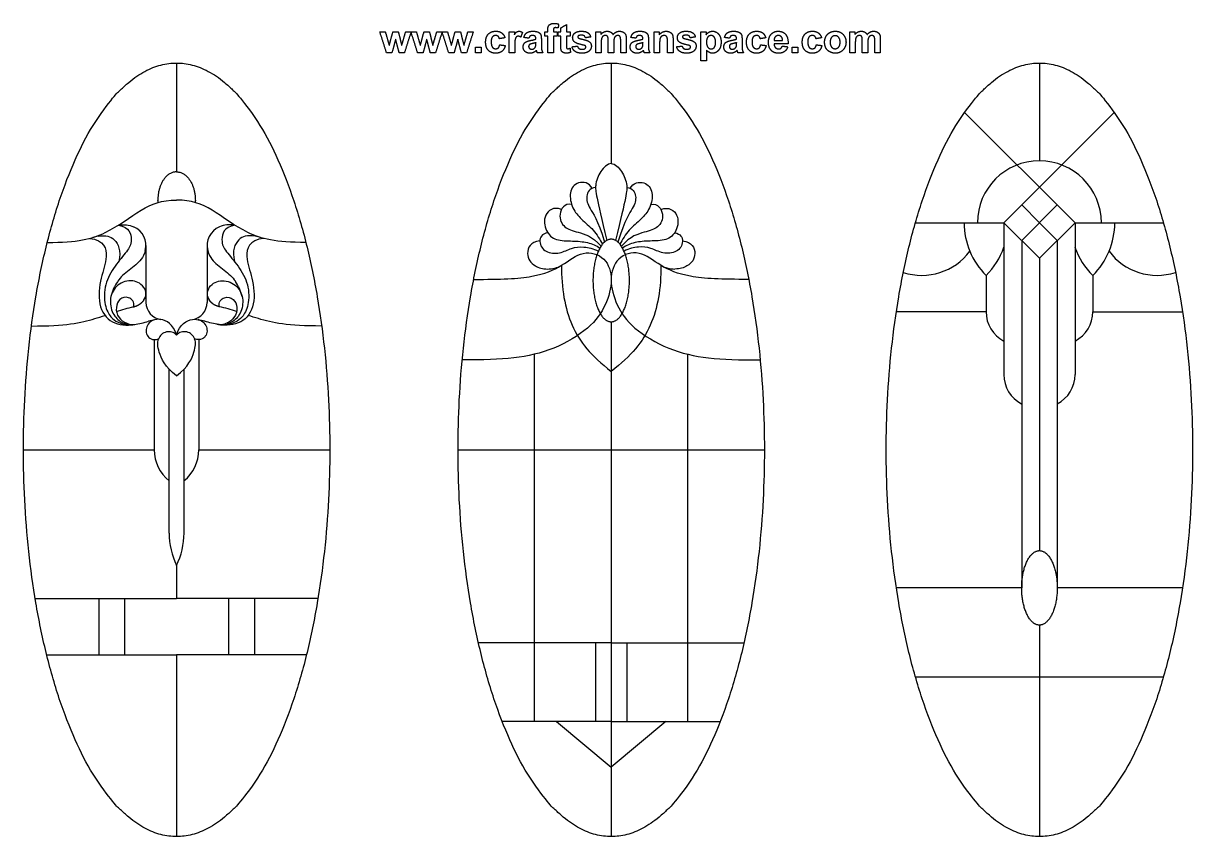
# Model space of a CAD drawing. Header units: millimetres. Extents: x -122 to 121, y -166 to 166.
# Drawn here: x -121.8 to 120.5, y -165.5 to 3.1 of the extents above; entities that cross this region are included whole.
import ezdxf

# ---------------------------------------------------------------- set-up
doc = ezdxf.new("R2010")
doc.units = ezdxf.units.MM
doc.header["$MEASUREMENT"] = 0
doc.layers.add('Layer 03', color=5, linetype='Continuous')

msp = doc.modelspace()

# ---------------------------------------------------------------- linework, layer by layer
at = {"layer": 'Layer 03'}
for p, q in [((-96.43, -42.94), (-96.43, -54.76)), ((-83.75, -42.94), (-83.75, -54.76)), ((-15.87, -141.64), (-15.87, -65.52)), ((15.87, -141.64), (15.87, -65.52)), ((-91.63, -102.6), (-91.63, -68.64)), ((-88.55, -102.6), (-88.55, -68.64)), ((85.08, -113.96), (59.1, -113.96)), ((118.42, -113.96), (92.45, -113.96)), ((0, -141.64), (-22.61, -141.64)), ((0, -141.64), (22.61, -141.64))]:
    msp.add_line(p, q, dxfattribs=at)
for points in [[(-90.09, -5.12), (-90.09, -27.69)], [(0, -5.12), (0, -25.99)], [(88.76, -5.12), (88.76, -25.39)], [(96.14, -38.25), (73.25, -15.35)], [(81.39, -38.25), (104.28, -15.35)], [(85.08, -41.93), (92.45, -34.56)], [(85.08, -34.56), (88.76, -38.25)], [(63.06, -38.25), (81.39, -38.25)], [(81.39, -38.25), (81.39, -69.73)], [(81.39, -38.25), (88.76, -45.62), (96.14, -38.25)], [(88.76, -38.25), (92.45, -41.93)], [(96.14, -38.25), (114.47, -38.25)], [(96.14, -38.25), (96.14, -69.73)], [(85.08, -41.93), (85.08, -113.96)], [(92.45, -41.93), (92.45, -113.96)], [(88.76, -45.62), (88.76, -106.24)], [(77.7, -49.16), (77.7, -56.7)], [(99.83, -49.16), (99.83, -56.7)], [(77.7, -56.7), (59.1, -56.7)], [(99.83, -56.7), (118.42, -56.7)], [(0, -58.78), (0, -165.54)], [(-94.71, -62.47), (-94.71, -85.33)], [(-85.47, -62.47), (-85.47, -85.33)], [(-121.84, -85.33), (-94.71, -85.33)], [(-85.47, -85.33), (-58.34, -85.33)], [(-31.75, -85.33), (31.75, -85.33)], [(-90.09, -109.32), (-90.09, -116.16)], [(-119.4, -116.16), (-90.09, -116.16)], [(-106.23, -116.16), (-106.23, -127.87)], [(-100.87, -116.16), (-100.87, -127.87)], [(-60.78, -116.16), (-90.09, -116.16)], [(-79.31, -116.16), (-79.31, -127.87)], [(-73.96, -116.16), (-73.96, -127.87)], [(88.76, -121.68), (88.76, -165.54)], [(0, -125.39), (-27.51, -125.39)], [(-3.25, -125.39), (-3.25, -141.64)], [(0, -125.39), (27.51, -125.39)], [(3.25, -125.39), (3.25, -141.64)], [(-117.01, -127.87), (-90.09, -127.87)], [(-90.09, -127.87), (-90.09, -165.54)], [(-63.18, -127.87), (-90.09, -127.87)], [(63.06, -132.42), (114.47, -132.42)], [(-11.31, -141.64), (0, -151.12)], [(11.31, -141.64), (0, -151.12)]]:
    msp.add_lwpolyline(points, dxfattribs=at)
for centre, radius, start, end in [((88.76, -38.25), 12.85, 0, 180), ((88.54, -38.25), 15.39, 180, 225.2129), ((88.99, -38.25), 15.39, 314.7871, 0), ((-105.03, -49.23), 8.3, 99.1915, 106.9692), ((-100.64, -42.94), 4.21, 344.9767, 67.137), ((-79.54, -42.94), 4.21, 112.863, 195.0233), ((-75.15, -49.23), 8.3, 73.0308, 80.8085), ((66.86, -38.25), 15.39, 314.7871, 340.761), ((110.66, -38.25), 15.39, 199.239, 225.2129), ((64.38, -36.73), 12.42, 252.0171, 323.269), ((113.14, -36.73), 12.42, 216.731, 287.9829), ((-13.06, -42.55), 5.29, 268.2857, 301.1773), ((13.06, -42.55), 5.29, 238.8227, 271.7143), ((-94.7, -55.66), 9.23, 145.2379, 166.6922), ((-85.48, -55.66), 9.23, 13.3078, 34.7621), ((-98.67, -52.98), 2.23, 321.875, 36.8618), ((-81.52, -52.98), 2.23, 143.1382, 218.125), ((-92.85, -54.76), 3.58, 179.9999, 261.664), ((-87.34, -54.76), 3.58, 278.336, 0.0001), ((84.54, -56.7), 6.84, 180, 242.5577), ((92.99, -56.7), 6.84, 297.4423, 360), ((-99.72, -54.5), 4.94, 260.8984, 276.295), ((-99.08, -55.79), 3.57, 248.0717, 280.1768), ((-99.3, -55.83), 3.56, 263.9743, 278.5691), ((-56.8, -214.46), 160.62, 103.5971, 104.0942), ((-123.38, -214.46), 160.62, 75.9058, 76.4029), ((-81.11, -55.79), 3.57, 259.8232, 291.9283), ((-80.89, -55.83), 3.56, 261.4309, 276.0257), ((-80.46, -54.5), 4.94, 263.705, 279.1016), ((-91.71, -63.09), 2.25, 43.8669, 161.3592), ((-88.47, -63.09), 2.25, 18.6407, 136.1331), ((88.23, -69.73), 6.84, 180, 242.5577), ((89.3, -69.73), 6.84, 297.4423, 360), ((-86.44, -85.33), 8.27, 180, 231.1343), ((-93.74, -85.33), 8.27, 308.8657, 360), ((-76.22, -102.6), 15.41, 180, 205.8332), ((-103.96, -102.6), 15.41, 334.1668, 360)]:
    msp.add_arc(centre, radius, start, end, dxfattribs=at)
for points, degree in [([(-13.14, 1.68), (-13.14, 2.23), (-13.03, 2.49)], 2), ([(-13.03, 2.49), (-12.91, 2.76), (-12.61, 2.93)], 2), ([(-12.61, 2.93), (-12.3, 3.1), (-11.83, 3.1)], 2), ([(-11.83, 3.1), (-11.35, 3.1), (-10.88, 2.95)], 2), ([(-10.88, 2.95), (-10.95, 2.55), (-11.01, 2.14)], 2), ([(-10.44, 2.17), (-9.86, 2.51), (-9.29, 2.84)], 2), ([(-9.29, 2.84), (-9.29, 2.1), (-9.29, 1.36)], 2), ([(-46.57, -2.98), (-47.27, -0.81), (-47.96, 1.36)], 2), ([(-47.96, 1.36), (-47.4, 1.36), (-46.83, 1.36)], 2), ([(-46.83, 1.36), (-46.42, -0.06), (-46.01, -1.48)], 2), ([(-46.01, -1.48), (-45.63, -0.06), (-45.24, 1.36)], 2), ([(-45.24, 1.36), (-44.69, 1.36), (-44.13, 1.36)], 2), ([(-44.13, 1.36), (-43.78, -0.06), (-43.42, -1.48)], 2), ([(-43.42, -1.48), (-43.01, -0.06), (-42.6, 1.36)], 2), ([(-41.48, 1.36), (-42.17, -0.81), (-42.86, -2.98)], 2), ([(-42.6, 1.36), (-42.04, 1.36), (-41.48, 1.36)], 2), ([(-40.13, -2.98), (-40.82, -0.81), (-41.51, 1.36)], 2), ([(-41.51, 1.36), (-40.95, 1.36), (-40.39, 1.36)], 2), ([(-40.39, 1.36), (-39.98, -0.06), (-39.57, -1.48)], 2), ([(-39.57, -1.48), (-39.18, -0.06), (-38.8, 1.36)], 2), ([(-38.8, 1.36), (-38.24, 1.36), (-37.69, 1.36)], 2), ([(-37.69, 1.36), (-37.33, -0.06), (-36.98, -1.48)], 2), ([(-36.98, -1.48), (-36.56, -0.06), (-36.15, 1.36)], 2), ([(-35.03, 1.36), (-35.72, -0.81), (-36.41, -2.98)], 2), ([(-36.15, 1.36), (-35.59, 1.36), (-35.03, 1.36)], 2), ([(-33.68, -2.98), (-34.38, -0.81), (-35.07, 1.36)], 2), ([(-35.07, 1.36), (-34.51, 1.36), (-33.94, 1.36)], 2), ([(-33.94, 1.36), (-33.53, -0.06), (-33.12, -1.48)], 2), ([(-33.12, -1.48), (-32.74, -0.06), (-32.35, 1.36)], 2), ([(-32.35, 1.36), (-31.8, 1.36), (-31.24, 1.36)], 2), ([(-31.24, 1.36), (-30.89, -0.06), (-30.53, -1.48)], 2), ([(-30.53, -1.48), (-30.12, -0.06), (-29.71, 1.36)], 2), ([(-28.59, 1.36), (-29.28, -0.81), (-29.97, -2.98)], 2), ([(-29.71, 1.36), (-29.15, 1.36), (-28.59, 1.36)], 2), ([(-26.03, -0.81), (-26.03, 0.27), (-25.47, 0.87)], 2), ([(-25.47, 0.87), (-24.91, 1.47), (-23.95, 1.47)], 2), ([(-24.63, 0.28), (-24.88, -0.02), (-24.88, -0.73)], 2), ([(-23.95, 0.58), (-24.38, 0.58), (-24.63, 0.28)], 2), ([(-23.95, 1.47), (-23.16, 1.47), (-22.7, 1.13)], 2), ([(-23.44, 0.41), (-23.64, 0.58), (-23.95, 0.58)], 2), ([(-23.18, -0.09), (-23.24, 0.24), (-23.44, 0.41)], 2), ([(-22.03, 0.1), (-22.61, 0.01), (-23.18, -0.09)], 2), ([(-22.7, 1.13), (-22.23, 0.79), (-22.03, 0.1)], 2), ([(-21.14, -2.98), (-21.14, -0.81), (-21.14, 1.36)], 2), ([(-21.14, 1.36), (-20.61, 1.36), (-20.07, 1.36)], 2), ([(-20.07, 1.36), (-20.07, 1.05), (-20.07, 0.75)], 2), ([(-20.07, 0.75), (-19.81, 1.18), (-19.6, 1.32)], 2), ([(-19.65, 0.3), (-19.81, 0.17), (-19.9, -0.18)], 2), ([(-19.27, 0.43), (-19.49, 0.43), (-19.65, 0.3)], 2), ([(-19.6, 1.32), (-19.39, 1.47), (-19.12, 1.47)], 2), ([(-18.75, 0.25), (-19.03, 0.43), (-19.27, 0.43)], 2), ([(-19.12, 1.47), (-18.75, 1.47), (-18.4, 1.25)], 2), ([(-18.4, 1.25), (-18.58, 0.75), (-18.75, 0.25)], 2), ([(-18.11, 0.17), (-17.93, 0.83), (-17.51, 1.15)], 2), ([(-17.07, 0.02), (-17.59, 0.1), (-18.11, 0.17)], 2), ([(-17.51, 1.15), (-17.09, 1.47), (-16.26, 1.47)], 2), ([(-16.81, 0.46), (-16.97, 0.33), (-17.07, 0.02)], 2), ([(-16.36, 0.58), (-16.65, 0.58), (-16.81, 0.46)], 2), ([(-15.78, 0.44), (-15.93, 0.58), (-16.36, 0.58)], 2), ([(-16.26, 1.47), (-15.51, 1.47), (-15.14, 1.29)], 2), ([(-15.62, -0.04), (-15.62, 0.29), (-15.78, 0.44)], 2), ([(-15.14, 1.29), (-14.78, 1.1), (-14.63, 0.82)], 2), ([(-14.63, 0.82), (-14.48, 0.54), (-14.48, -0.2)], 2), ([(-13.74, 1.36), (-13.44, 1.36), (-13.14, 1.36)], 2), ([(-13.74, 0.47), (-13.74, 0.91), (-13.74, 1.36)], 2), ([(-13.14, 0.47), (-13.44, 0.47), (-13.74, 0.47)], 2), ([(-13.14, 1.36), (-13.14, 1.52), (-13.14, 1.68)], 2), ([(-13.14, -2.98), (-13.14, -1.25), (-13.14, 0.47)], 2), ([(-11.89, 2.1), (-11.99, 1.98), (-11.99, 1.66)], 2), ([(-11.99, 1.66), (-11.99, 1.51), (-11.99, 1.36)], 2), ([(-11.99, 1.36), (-11.59, 1.36), (-11.18, 1.36)], 2), ([(-11.18, 0.47), (-11.59, 0.47), (-11.99, 0.47)], 2), ([(-11.99, 0.47), (-11.99, -1.25), (-11.99, -2.98)], 2), ([(-11.53, 2.21), (-11.78, 2.21), (-11.89, 2.1)], 2), ([(-11.01, 2.14), (-11.28, 2.21), (-11.53, 2.21)], 2), ([(-11.18, 1.36), (-11.18, 0.91), (-11.18, 0.47)], 2), ([(-10.99, 0.47), (-10.99, 0.91), (-10.99, 1.36)], 2), ([(-10.99, 1.36), (-10.72, 1.36), (-10.44, 1.36)], 2), ([(-10.44, 0.47), (-10.72, 0.47), (-10.99, 0.47)], 2), ([(-10.44, 1.36), (-10.44, 1.77), (-10.44, 2.17)], 2), ([(-10.44, -1.44), (-10.44, -0.49), (-10.44, 0.47)], 2), ([(-9.29, 1.36), (-8.9, 1.36), (-8.51, 1.36)], 2), ([(-8.51, 0.47), (-8.9, 0.47), (-9.29, 0.47)], 2), ([(-9.29, 0.47), (-9.29, -0.43), (-9.29, -1.32)], 2), ([(-8.51, 1.36), (-8.51, 0.91), (-8.51, 0.47)], 2), ([(-7.99, 0.13), (-7.99, 0.7), (-7.55, 1.08)], 2), ([(-7.48, -0.85), (-7.99, -0.5), (-7.99, 0.13)], 2), ([(-7.55, 1.08), (-7.1, 1.47), (-6.17, 1.47)], 2), ([(-6.79, 0.53), (-6.92, 0.43), (-6.92, 0.29)], 2), ([(-6.92, 0.29), (-6.92, 0.16), (-6.81, 0.08)], 2), ([(-6.81, 0.08), (-6.65, -0.04), (-5.74, -0.25)], 2), ([(-6.14, 0.65), (-6.59, 0.65), (-6.79, 0.53)], 2), ([(-6.17, 1.47), (-5.28, 1.47), (-4.85, 1.17)], 2), ([(-5.59, 0.51), (-5.78, 0.65), (-6.14, 0.65)], 2), ([(-5.33, 0.1), (-5.4, 0.37), (-5.59, 0.51)], 2), ([(-4.25, 0.28), (-4.79, 0.19), (-5.33, 0.1)], 2), ([(-4.85, 1.17), (-4.42, 0.87), (-4.25, 0.28)], 2), ([(-3.22, 1.36), (-2.7, 1.36), (-2.18, 1.36)], 2), ([(-3.22, -2.98), (-3.22, -0.81), (-3.22, 1.36)], 2), ([(-2.18, 0.77), (-1.61, 1.47), (-0.83, 1.47)], 2), ([(-2.18, 1.36), (-2.18, 1.06), (-2.18, 0.77)], 2), ([(-1.98, 0.02), (-2.07, -0.24), (-2.07, -0.87)], 2), ([(-1.68, 0.44), (-1.89, 0.29), (-1.98, 0.02)], 2), ([(-1.21, 0.58), (-1.47, 0.58), (-1.68, 0.44)], 2), ([(-0.87, 0.49), (-1, 0.58), (-1.21, 0.58)], 2), ([(-0.68, 0.22), (-0.74, 0.4), (-0.87, 0.49)], 2), ([(-0.83, 1.47), (-0.42, 1.47), (-0.11, 1.3)], 2), ([(-0.62, -0.6), (-0.62, 0.03), (-0.68, 0.22)], 2), ([(-0.11, 1.3), (0.19, 1.12), (0.39, 0.77)], 2), ([(0.39, 0.77), (0.67, 1.12), (1, 1.3)], 2), ([(0.62, 0), (0.52, -0.28), (0.52, -0.89)], 2), ([(0.92, 0.43), (0.71, 0.29), (0.62, 0)], 2), ([(1.37, 0.58), (1.13, 0.58), (0.92, 0.43)], 2), ([(1, 1.3), (1.33, 1.47), (1.7, 1.47)], 2), ([(1.85, 0.34), (1.69, 0.58), (1.37, 0.58)], 2), ([(1.7, 1.47), (2.18, 1.47), (2.51, 1.27)], 2), ([(1.97, -0.5), (1.97, 0.15), (1.85, 0.34)], 2), ([(2.51, 1.27), (2.84, 1.08), (3, 0.7)], 2), ([(3, 0.7), (3.12, 0.43), (3.12, -0.2)], 2), ([(4.08, 0.17), (4.25, 0.83), (4.67, 1.15)], 2), ([(5.12, 0.02), (4.6, 0.1), (4.08, 0.17)], 2), ([(4.67, 1.15), (5.09, 1.47), (5.92, 1.47)], 2), ([(5.38, 0.46), (5.22, 0.33), (5.12, 0.02)], 2), ([(5.83, 0.58), (5.54, 0.58), (5.38, 0.46)], 2), ([(6.41, 0.44), (6.25, 0.58), (5.83, 0.58)], 2), ([(5.92, 1.47), (6.67, 1.47), (7.04, 1.29)], 2), ([(6.56, -0.04), (6.56, 0.29), (6.41, 0.44)], 2), ([(7.04, 1.29), (7.41, 1.1), (7.56, 0.82)], 2), ([(7.56, 0.82), (7.71, 0.54), (7.71, -0.2)], 2), ([(8.89, -2.98), (8.89, -0.81), (8.89, 1.36)], 2), ([(8.89, 1.36), (9.43, 1.36), (9.97, 1.36)], 2), ([(9.97, 0.73), (10.53, 1.47), (11.38, 1.47)], 2), ([(9.97, 1.36), (9.97, 1.04), (9.97, 0.73)], 2), ([(10.45, 0.42), (10.22, 0.25), (10.13, -0.02)], 2), ([(10.97, 0.58), (10.68, 0.58), (10.45, 0.42)], 2), ([(11.36, 0.47), (11.2, 0.58), (10.97, 0.58)], 2), ([(11.6, 0.15), (11.53, 0.35), (11.36, 0.47)], 2), ([(11.38, 1.47), (11.76, 1.47), (12.07, 1.33)], 2), ([(11.67, -0.76), (11.67, -0.06), (11.6, 0.15)], 2), ([(12.07, 1.33), (12.38, 1.19), (12.54, 0.98)], 2), ([(12.54, 0.98), (12.7, 0.77), (12.76, 0.5)], 2), ([(12.76, 0.5), (12.82, 0.23), (12.82, -0.27)], 2), ([(13.71, 0.13), (13.71, 0.7), (14.15, 1.08)], 2), ([(14.22, -0.85), (13.71, -0.5), (13.71, 0.13)], 2), ([(14.15, 1.08), (14.6, 1.47), (15.53, 1.47)], 2), ([(14.91, 0.53), (14.78, 0.43), (14.78, 0.29)], 2), ([(14.78, 0.29), (14.78, 0.16), (14.9, 0.08)], 2), ([(14.9, 0.08), (15.05, -0.04), (15.97, -0.25)], 2), ([(15.56, 0.65), (15.11, 0.65), (14.91, 0.53)], 2), ([(15.53, 1.47), (16.42, 1.47), (16.85, 1.17)], 2), ([(16.11, 0.51), (15.92, 0.65), (15.56, 0.65)], 2), ([(16.38, 0.1), (16.31, 0.37), (16.11, 0.51)], 2), ([(17.45, 0.28), (16.91, 0.19), (16.38, 0.1)], 2), ([(16.85, 1.17), (17.29, 0.87), (17.45, 0.28)], 2), ([(18.6, 1.36), (19.14, 1.36), (19.67, 1.36)], 2), ([(18.6, -4.64), (18.6, -1.64), (18.6, 1.36)], 2), ([(19.67, 1.36), (19.67, 1.04), (19.67, 0.73)], 2), ([(19.67, 0.73), (19.88, 1.05), (20.23, 1.26)], 2), ([(20.02, 0.25), (19.75, -0.08), (19.75, -0.74)], 2), ([(20.7, 0.58), (20.29, 0.58), (20.02, 0.25)], 2), ([(20.23, 1.26), (20.58, 1.47), (21, 1.47)], 2), ([(21.37, 0.24), (21.1, 0.58), (20.7, 0.58)], 2), ([(21, 1.47), (21.75, 1.47), (22.26, 0.87)], 2), ([(21.64, -0.79), (21.64, -0.1), (21.37, 0.24)], 2), ([(22.26, 0.87), (22.78, 0.28), (22.78, -0.78)], 2), ([(23.49, 0.17), (23.66, 0.83), (24.08, 1.15)], 2), ([(24.52, 0.02), (24.01, 0.1), (23.49, 0.17)], 2), ([(24.08, 1.15), (24.5, 1.47), (25.33, 1.47)], 2), ([(24.79, 0.46), (24.62, 0.33), (24.52, 0.02)], 2), ([(25.23, 0.58), (24.95, 0.58), (24.79, 0.46)], 2), ([(25.81, 0.44), (25.66, 0.58), (25.23, 0.58)], 2), ([(25.33, 1.47), (26.08, 1.47), (26.45, 1.29)], 2), ([(25.97, -0.04), (25.97, 0.29), (25.81, 0.44)], 2), ([(26.45, 1.29), (26.82, 1.1), (26.97, 0.82)], 2), ([(26.97, 0.82), (27.12, 0.54), (27.12, -0.2)], 2), ([(28.04, -0.81), (28.04, 0.27), (28.61, 0.87)], 2), ([(28.61, 0.87), (29.17, 1.47), (30.13, 1.47)], 2), ([(29.44, 0.28), (29.19, -0.02), (29.19, -0.73)], 2), ([(30.12, 0.58), (29.7, 0.58), (29.44, 0.28)], 2), ([(30.64, 0.41), (30.44, 0.58), (30.12, 0.58)], 2), ([(30.13, 1.47), (30.91, 1.47), (31.38, 1.13)], 2), ([(30.89, -0.09), (30.84, 0.24), (30.64, 0.41)], 2), ([(32.04, 0.1), (31.47, 0.01), (30.89, -0.09)], 2), ([(31.38, 1.13), (31.84, 0.79), (32.04, 0.1)], 2), ([(32.6, -0.84), (32.6, 0.24), (33.17, 0.86)], 2), ([(33.17, 0.86), (33.73, 1.47), (34.6, 1.47)], 2), ([(34.01, 0.31), (33.76, 0.04), (33.77, -0.42)], 2), ([(34.65, 0.58), (34.26, 0.58), (34.01, 0.31)], 2), ([(34.6, 1.47), (35.57, 1.47), (36.13, 0.83)], 2), ([(35.26, 0.32), (35.01, 0.58), (34.65, 0.58)], 2), ([(35.52, -0.42), (35.51, 0.07), (35.26, 0.32)], 2), ([(36.13, 0.83), (36.7, 0.19), (36.67, -1.12)], 2), ([(39.6, -0.81), (39.6, 0.27), (40.16, 0.87)], 2), ([(40.16, 0.87), (40.72, 1.47), (41.68, 1.47)], 2), ([(41, 0.28), (40.75, -0.02), (40.75, -0.73)], 2), ([(41.68, 0.58), (41.25, 0.58), (41, 0.28)], 2), ([(41.68, 1.47), (42.47, 1.47), (42.93, 1.13)], 2), ([(42.19, 0.41), (41.99, 0.58), (41.68, 0.58)], 2), ([(42.45, -0.09), (42.39, 0.24), (42.19, 0.41)], 2), ([(43.6, 0.1), (43.02, 0.01), (42.45, -0.09)], 2), ([(42.93, 1.13), (43.4, 0.79), (43.6, 0.1)], 2), ([(44.23, -0.75), (44.23, -0.17), (44.51, 0.36)], 2), ([(44.51, 0.36), (44.79, 0.9), (45.3, 1.19)], 2), ([(45.3, 1.19), (45.81, 1.47), (46.45, 1.47)], 2), ([(45.68, 0.19), (45.38, -0.15), (45.38, -0.81)], 2), ([(46.41, 0.54), (45.98, 0.54), (45.68, 0.19)], 2), ([(47.15, 0.19), (46.85, 0.54), (46.41, 0.54)], 2), ([(46.45, 1.47), (47.42, 1.47), (48.05, 0.83)], 2), ([(47.45, -0.8), (47.45, -0.15), (47.15, 0.19)], 2), ([(48.05, 0.83), (48.67, 0.18), (48.67, -0.8)], 2), ([(49.45, 1.36), (49.97, 1.36), (50.49, 1.36)], 2), ([(49.45, -2.98), (49.45, -0.81), (49.45, 1.36)], 2), ([(50.49, 0.77), (51.05, 1.47), (51.83, 1.47)], 2), ([(50.49, 1.36), (50.49, 1.06), (50.49, 0.77)], 2), ([(50.69, 0.02), (50.6, -0.24), (50.6, -0.87)], 2), ([(50.99, 0.44), (50.78, 0.29), (50.69, 0.02)], 2), ([(51.45, 0.58), (51.19, 0.58), (50.99, 0.44)], 2), ([(51.8, 0.49), (51.67, 0.58), (51.45, 0.58)], 2), ([(51.98, 0.22), (51.92, 0.4), (51.8, 0.49)], 2), ([(51.83, 1.47), (52.25, 1.47), (52.56, 1.3)], 2), ([(52.04, -0.6), (52.04, 0.03), (51.98, 0.22)], 2), ([(52.56, 1.3), (52.86, 1.12), (53.06, 0.77)], 2), ([(53.06, 0.77), (53.34, 1.12), (53.67, 1.3)], 2), ([(53.28, 0), (53.19, -0.28), (53.19, -0.89)], 2), ([(53.59, 0.43), (53.38, 0.29), (53.28, 0)], 2), ([(54.03, 0.58), (53.8, 0.58), (53.59, 0.43)], 2), ([(53.67, 1.3), (54, 1.47), (54.37, 1.47)], 2), ([(54.52, 0.34), (54.36, 0.58), (54.03, 0.58)], 2), ([(54.37, 1.47), (54.85, 1.47), (55.17, 1.27)], 2), ([(54.64, -0.5), (54.64, 0.15), (54.52, 0.34)], 2), ([(55.17, 1.27), (55.5, 1.08), (55.67, 0.7)], 2), ([(55.67, 0.7), (55.78, 0.43), (55.78, -0.2)], 2), ([(-44.68, -0.19), (-45.06, -1.58), (-45.44, -2.98)], 2), ([(-43.95, -2.98), (-44.31, -1.58), (-44.68, -0.19)], 2), ([(-38.24, -0.19), (-38.61, -1.58), (-38.99, -2.98)], 2), ([(-37.5, -2.98), (-37.87, -1.58), (-38.24, -0.19)], 2), ([(-31.79, -0.19), (-32.17, -1.58), (-32.55, -2.98)], 2), ([(-31.06, -2.98), (-31.42, -1.58), (-31.79, -0.19)], 2), ([(-28.11, -2.98), (-28.11, -2.4), (-28.11, -1.83)], 2), ([(-28.11, -1.83), (-27.53, -1.83), (-26.96, -1.83)], 2), ([(-26.96, -1.83), (-26.96, -2.4), (-26.96, -2.98)], 2), ([(-25.47, -2.48), (-26.03, -1.88), (-26.03, -0.81)], 2), ([(-24.88, -0.73), (-24.88, -1.51), (-24.62, -1.84)], 2), ([(-24.62, -1.84), (-24.37, -2.16), (-23.93, -2.16)], 2), ([(-23.93, -2.16), (-23.61, -2.16), (-23.4, -1.98)], 2), ([(-23.4, -1.98), (-23.19, -1.79), (-23.11, -1.35)], 2), ([(-23.11, -1.35), (-22.53, -1.42), (-21.96, -1.49)], 2), ([(-21.96, -1.49), (-22.13, -2.28), (-22.63, -2.68)], 2), ([(-19.9, -0.18), (-19.99, -0.53), (-19.99, -1.64)], 2), ([(-19.99, -1.64), (-19.99, -2.31), (-19.99, -2.98)], 2), ([(-18.25, -1.81), (-18.25, -1.44), (-18.08, -1.15)], 2), ([(-17.87, -2.72), (-18.25, -2.36), (-18.25, -1.81)], 2), ([(-18.08, -1.15), (-17.91, -0.86), (-17.6, -0.71)], 2), ([(-17.6, -0.71), (-17.29, -0.56), (-16.71, -0.44)], 2), ([(-16.89, -1.28), (-17.11, -1.44), (-17.11, -1.68)], 2), ([(-17.11, -1.68), (-17.11, -1.92), (-16.93, -2.1)], 2), ([(-16.93, -2.1), (-16.76, -2.27), (-16.5, -2.27)], 2), ([(-16.29, -1.08), (-16.75, -1.18), (-16.89, -1.28)], 2), ([(-16.71, -0.44), (-15.93, -0.29), (-15.62, -0.16)], 2), ([(-16.5, -2.27), (-16.2, -2.27), (-15.93, -2.07)], 2), ([(-15.62, -0.9), (-15.84, -0.98), (-16.29, -1.08)], 2), ([(-15.93, -2.07), (-15.73, -1.91), (-15.67, -1.69)], 2), ([(-15.67, -1.69), (-15.62, -1.54), (-15.62, -1.13)], 2), ([(-15.62, -0.16), (-15.62, -0.1), (-15.62, -0.04)], 2), ([(-15.62, -1.13), (-15.62, -1.02), (-15.62, -0.9)], 2), ([(-14.48, -0.2), (-14.48, -0.88), (-14.48, -1.55)], 2), ([(-14.48, -1.55), (-14.48, -2.12), (-14.41, -2.39)], 2), ([(-14.41, -2.39), (-14.35, -2.66), (-14.18, -2.98)], 2), ([(-10.4, -2.26), (-10.44, -2.06), (-10.44, -1.44)], 2), ([(-10.24, -2.71), (-10.36, -2.54), (-10.4, -2.26)], 2), ([(-9.29, -1.32), (-9.29, -1.86), (-9.27, -1.95)], 2), ([(-9.27, -1.95), (-9.25, -2.04), (-9.17, -2.1)], 2), ([(-9.17, -2.1), (-9.09, -2.16), (-8.98, -2.16)], 2), ([(-8.98, -2.16), (-8.83, -2.16), (-8.53, -2.05)], 2), ([(-8.53, -2.05), (-8.49, -2.49), (-8.44, -2.92)], 2), ([(-8.14, -1.75), (-7.57, -1.68), (-6.99, -1.61)], 2), ([(-7.47, -2.73), (-7.98, -2.37), (-8.14, -1.75)], 2), ([(-5.72, -1.42), (-7.11, -1.11), (-7.48, -0.85)], 2), ([(-6.99, -1.61), (-6.92, -1.93), (-6.7, -2.1)], 2), ([(-6.7, -2.1), (-6.47, -2.27), (-6.07, -2.27)], 2), ([(-6.07, -2.27), (-5.63, -2.27), (-5.4, -2.11)], 2), ([(-5.74, -0.25), (-4.83, -0.46), (-4.46, -0.77)], 2), ([(-5.34, -1.57), (-5.42, -1.49), (-5.72, -1.42)], 2), ([(-5.4, -2.11), (-5.25, -1.99), (-5.25, -1.79)], 2), ([(-5.25, -1.79), (-5.25, -1.66), (-5.34, -1.57)], 2), ([(-4.11, -1.62), (-4.11, -2.22), (-4.6, -2.66)], 2), ([(-4.46, -0.77), (-4.11, -1.07), (-4.11, -1.62)], 2), ([(-2.07, -0.87), (-2.07, -1.92), (-2.07, -2.98)], 2), ([(-0.62, -2.98), (-0.62, -1.79), (-0.62, -0.6)], 2), ([(0.52, -0.89), (0.52, -1.93), (0.52, -2.98)], 2), ([(1.97, -2.98), (1.97, -1.74), (1.97, -0.5)], 2), ([(3.12, -0.2), (3.12, -1.59), (3.12, -2.98)], 2), ([(3.93, -1.81), (3.93, -1.44), (4.1, -1.15)], 2), ([(4.32, -2.72), (3.93, -2.36), (3.93, -1.81)], 2), ([(4.1, -1.15), (4.27, -0.86), (4.58, -0.71)], 2), ([(4.58, -0.71), (4.89, -0.56), (5.47, -0.44)], 2), ([(5.29, -1.28), (5.08, -1.44), (5.08, -1.68)], 2), ([(5.08, -1.68), (5.08, -1.92), (5.25, -2.1)], 2), ([(5.25, -2.1), (5.42, -2.27), (5.69, -2.27)], 2), ([(5.89, -1.08), (5.44, -1.18), (5.29, -1.28)], 2), ([(5.47, -0.44), (6.26, -0.29), (6.56, -0.16)], 2), ([(5.69, -2.27), (5.99, -2.27), (6.26, -2.07)], 2), ([(6.56, -0.9), (6.35, -0.98), (5.89, -1.08)], 2), ([(6.26, -2.07), (6.46, -1.91), (6.52, -1.69)], 2), ([(6.52, -1.69), (6.56, -1.54), (6.56, -1.13)], 2), ([(6.56, -0.16), (6.56, -0.1), (6.56, -0.04)], 2), ([(6.56, -1.13), (6.56, -1.02), (6.56, -0.9)], 2), ([(7.71, -0.2), (7.71, -0.88), (7.71, -1.55)], 2), ([(7.71, -1.55), (7.71, -2.12), (7.77, -2.39)], 2), ([(7.77, -2.39), (7.83, -2.66), (8.01, -2.98)], 2), ([(10.13, -0.02), (10.04, -0.29), (10.04, -1.01)], 2), ([(10.04, -1.01), (10.04, -1.99), (10.04, -2.98)], 2), ([(11.67, -2.98), (11.67, -1.87), (11.67, -0.76)], 2), ([(12.82, -0.27), (12.82, -1.63), (12.82, -2.98)], 2), ([(13.56, -1.75), (14.14, -1.68), (14.71, -1.61)], 2), ([(14.23, -2.73), (13.72, -2.37), (13.56, -1.75)], 2), ([(15.98, -1.42), (14.6, -1.11), (14.22, -0.85)], 2), ([(14.71, -1.61), (14.78, -1.93), (15.01, -2.1)], 2), ([(15.01, -2.1), (15.23, -2.27), (15.63, -2.27)], 2), ([(15.63, -2.27), (16.08, -2.27), (16.3, -2.11)], 2), ([(15.97, -0.25), (16.88, -0.46), (17.24, -0.77)], 2), ([(16.37, -1.57), (16.28, -1.49), (15.98, -1.42)], 2), ([(16.3, -2.11), (16.45, -1.99), (16.45, -1.79)], 2), ([(16.45, -1.79), (16.45, -1.66), (16.37, -1.57)], 2), ([(17.6, -1.62), (17.6, -2.22), (17.1, -2.66)], 2), ([(17.24, -0.77), (17.6, -1.07), (17.6, -1.62)], 2), ([(19.75, -0.74), (19.75, -1.48), (20.03, -1.84)], 2), ([(20.03, -1.84), (20.31, -2.2), (20.72, -2.2)], 2), ([(20.72, -2.2), (21.11, -2.2), (21.38, -1.87)], 2), ([(21.38, -1.87), (21.64, -1.54), (21.64, -0.79)], 2), ([(22.78, -0.78), (22.78, -1.88), (22.26, -2.48)], 2), ([(23.34, -1.81), (23.34, -1.44), (23.51, -1.15)], 2), ([(23.72, -2.72), (23.34, -2.36), (23.34, -1.81)], 2), ([(23.51, -1.15), (23.68, -0.86), (23.99, -0.71)], 2), ([(23.99, -0.71), (24.3, -0.56), (24.88, -0.44)], 2), ([(24.7, -1.28), (24.49, -1.44), (24.49, -1.68)], 2), ([(24.49, -1.68), (24.49, -1.92), (24.66, -2.1)], 2), ([(24.66, -2.1), (24.83, -2.27), (25.1, -2.27)], 2), ([(25.3, -1.08), (24.84, -1.18), (24.7, -1.28)], 2), ([(24.88, -0.44), (25.67, -0.29), (25.97, -0.16)], 2), ([(25.1, -2.27), (25.39, -2.27), (25.66, -2.07)], 2), ([(25.97, -0.9), (25.76, -0.98), (25.3, -1.08)], 2), ([(25.66, -2.07), (25.86, -1.91), (25.93, -1.69)], 2), ([(25.93, -1.69), (25.97, -1.54), (25.97, -1.13)], 2), ([(25.97, -0.16), (25.97, -0.1), (25.97, -0.04)], 2), ([(25.97, -1.13), (25.97, -1.02), (25.97, -0.9)], 2), ([(27.12, -0.2), (27.12, -0.88), (27.12, -1.55)], 2), ([(27.12, -1.55), (27.12, -2.12), (27.18, -2.39)], 2), ([(27.18, -2.39), (27.24, -2.66), (27.41, -2.98)], 2), ([(28.61, -2.48), (28.04, -1.88), (28.04, -0.81)], 2), ([(29.19, -0.73), (29.19, -1.51), (29.45, -1.84)], 2), ([(29.45, -1.84), (29.71, -2.16), (30.14, -2.16)], 2), ([(30.14, -2.16), (30.47, -2.16), (30.68, -1.98)], 2), ([(30.68, -1.98), (30.88, -1.79), (30.97, -1.35)], 2), ([(30.97, -1.35), (31.54, -1.42), (32.12, -1.49)], 2), ([(32.12, -1.49), (31.94, -2.28), (31.45, -2.68)], 2), ([(33.03, -2.34), (32.6, -1.75), (32.6, -0.84)], 2), ([(34.71, -3.09), (33.57, -3.09), (33.03, -2.34)], 2), ([(36.67, -1.12), (35.21, -1.12), (33.75, -1.12)], 2), ([(33.75, -1.12), (33.76, -1.63), (34.03, -1.92)], 2), ([(33.77, -0.42), (34.65, -0.42), (35.52, -0.42)], 2), ([(34.03, -1.92), (34.3, -2.2), (34.7, -2.2)], 2), ([(34.7, -2.2), (34.98, -2.2), (35.17, -2.06)], 2), ([(35.17, -2.06), (35.35, -1.92), (35.45, -1.61)], 2), ([(35.45, -1.61), (36.02, -1.68), (36.6, -1.75)], 2), ([(36.6, -1.75), (36.38, -2.41), (35.9, -2.75)], 2), ([(37.52, -2.98), (37.52, -2.4), (37.52, -1.83)], 2), ([(37.52, -1.83), (38.1, -1.83), (38.67, -1.83)], 2), ([(38.67, -1.83), (38.67, -2.4), (38.67, -2.98)], 2), ([(40.16, -2.48), (39.6, -1.88), (39.6, -0.81)], 2), ([(40.75, -0.73), (40.75, -1.51), (41, -1.84)], 2), ([(41, -1.84), (41.26, -2.16), (41.7, -2.16)], 2), ([(41.7, -2.16), (42.02, -2.16), (42.23, -1.98)], 2), ([(42.23, -1.98), (42.44, -1.79), (42.52, -1.35)], 2), ([(42.52, -1.35), (43.1, -1.42), (43.67, -1.49)], 2), ([(43.67, -1.49), (43.5, -2.28), (43, -2.68)], 2), ([(44.51, -2.02), (44.23, -1.5), (44.23, -0.75)], 2), ([(45.32, -2.82), (44.79, -2.55), (44.51, -2.02)], 2), ([(45.38, -0.81), (45.38, -1.46), (45.68, -1.81)], 2), ([(45.68, -1.81), (45.98, -2.16), (46.41, -2.16)], 2), ([(46.41, -2.16), (46.85, -2.16), (47.15, -1.81)], 2), ([(47.15, -1.81), (47.45, -1.46), (47.45, -0.8)], 2), ([(48.67, -0.8), (48.67, -1.79), (48.04, -2.44)], 2), ([(50.6, -0.87), (50.6, -1.92), (50.6, -2.98)], 2), ([(52.04, -2.98), (52.04, -1.79), (52.04, -0.6)], 2), ([(53.19, -0.89), (53.19, -1.93), (53.19, -2.98)], 2), ([(54.64, -2.98), (54.64, -1.74), (54.64, -0.5)], 2), ([(55.78, -0.2), (55.78, -1.59), (55.78, -2.98)], 2), ([(-45.44, -2.98), (-46, -2.98), (-46.57, -2.98)], 2), ([(-42.86, -2.98), (-43.4, -2.98), (-43.95, -2.98)], 2), ([(-38.99, -2.98), (-39.56, -2.98), (-40.13, -2.98)], 2), ([(-36.41, -2.98), (-36.96, -2.98), (-37.5, -2.98)], 2), ([(-32.55, -2.98), (-33.12, -2.98), (-33.68, -2.98)], 2), ([(-29.97, -2.98), (-30.51, -2.98), (-31.06, -2.98)], 2), ([(-26.96, -2.98), (-27.53, -2.98), (-28.11, -2.98)], 2), ([(-23.96, -3.09), (-24.91, -3.09), (-25.47, -2.48)], 2), ([(-22.63, -2.68), (-23.12, -3.09), (-23.96, -3.09)], 2), ([(-19.99, -2.98), (-20.57, -2.98), (-21.14, -2.98)], 2), ([(-16.82, -3.09), (-17.48, -3.09), (-17.87, -2.72)], 2), ([(-16.1, -2.94), (-16.44, -3.09), (-16.82, -3.09)], 2), ([(-15.48, -2.51), (-15.77, -2.8), (-16.1, -2.94)], 2), ([(-15.44, -2.64), (-15.47, -2.54), (-15.48, -2.51)], 2), ([(-15.33, -2.98), (-15.37, -2.86), (-15.44, -2.64)], 2), ([(-14.18, -2.98), (-14.75, -2.98), (-15.33, -2.98)], 2), ([(-11.99, -2.98), (-12.57, -2.98), (-13.14, -2.98)], 2), ([(-9.88, -2.98), (-10.13, -2.88), (-10.24, -2.71)], 2), ([(-9.33, -3.09), (-9.64, -3.09), (-9.88, -2.98)], 2), ([(-8.44, -2.92), (-8.83, -3.09), (-9.33, -3.09)], 2), ([(-6.07, -3.09), (-6.95, -3.09), (-7.47, -2.73)], 2), ([(-4.6, -2.66), (-5.1, -3.09), (-6.07, -3.09)], 2), ([(-2.07, -2.98), (-2.64, -2.98), (-3.22, -2.98)], 2), ([(0.52, -2.98), (-0.05, -2.98), (-0.62, -2.98)], 2), ([(3.12, -2.98), (2.54, -2.98), (1.97, -2.98)], 2), ([(5.37, -3.09), (4.7, -3.09), (4.32, -2.72)], 2), ([(6.08, -2.94), (5.75, -3.09), (5.37, -3.09)], 2), ([(6.71, -2.51), (6.41, -2.8), (6.08, -2.94)], 2), ([(6.75, -2.64), (6.72, -2.54), (6.71, -2.51)], 2), ([(6.86, -2.98), (6.81, -2.86), (6.75, -2.64)], 2), ([(8.01, -2.98), (7.43, -2.98), (6.86, -2.98)], 2), ([(10.04, -2.98), (9.47, -2.98), (8.89, -2.98)], 2), ([(12.82, -2.98), (12.25, -2.98), (11.67, -2.98)], 2), ([(15.63, -3.09), (14.75, -3.09), (14.23, -2.73)], 2), ([(17.1, -2.66), (16.61, -3.09), (15.63, -3.09)], 2), ([(19.75, -4.64), (19.17, -4.64), (18.6, -4.64)], 2), ([(20.35, -2.94), (20.06, -2.8), (19.75, -2.46)], 2), ([(19.75, -2.46), (19.75, -3.55), (19.75, -4.64)], 2), ([(20.99, -3.09), (20.64, -3.09), (20.35, -2.94)], 2), ([(22.26, -2.48), (21.74, -3.09), (20.99, -3.09)], 2), ([(24.78, -3.09), (24.11, -3.09), (23.72, -2.72)], 2), ([(25.49, -2.94), (25.15, -3.09), (24.78, -3.09)], 2), ([(26.11, -2.51), (25.82, -2.8), (25.49, -2.94)], 2), ([(26.15, -2.64), (26.13, -2.54), (26.11, -2.51)], 2), ([(26.26, -2.98), (26.22, -2.86), (26.15, -2.64)], 2), ([(27.41, -2.98), (26.84, -2.98), (26.26, -2.98)], 2), ([(30.12, -3.09), (29.17, -3.09), (28.61, -2.48)], 2), ([(31.45, -2.68), (30.95, -3.09), (30.12, -3.09)], 2), ([(35.9, -2.75), (35.42, -3.09), (34.71, -3.09)], 2), ([(38.67, -2.98), (38.1, -2.98), (37.52, -2.98)], 2), ([(41.67, -3.09), (40.72, -3.09), (40.16, -2.48)], 2), ([(43, -2.68), (42.51, -3.09), (41.67, -3.09)], 2), ([(46.45, -3.09), (45.86, -3.09), (45.32, -2.82)], 2), ([(48.04, -2.44), (47.41, -3.09), (46.45, -3.09)], 2), ([(50.6, -2.98), (50.02, -2.98), (49.45, -2.98)], 2), ([(53.19, -2.98), (52.62, -2.98), (52.04, -2.98)], 2), ([(55.78, -2.98), (55.21, -2.98), (54.64, -2.98)], 2), ([(0, -25.99), (-0.79, -25.99), (-2.33, -27.53), (-3.5, -30.45), (-3.13, -32.73), (-0.92, -41.92)], 3), ([(0, -25.99), (0.79, -25.99), (2.33, -27.53), (3.5, -30.45), (3.13, -32.73), (0.92, -41.92)], 3), ([(-3.94, -31.1), (-4.55, -29.9), (-7.08, -29.5), (-8.87, -31.81), (-8.1, -35.4), (-6.28, -37.51), (-3.64, -39.6), (-2.3, -41.76), (-1.79, -42.68)], 3), ([(-3.23, -30.96), (-4.52, -31.01), (-5.37, -32.81), (-4.73, -35.07), (-2.85, -37.46), (-1.37, -42.24)], 3), ([(3.23, -30.96), (4.52, -31.01), (5.37, -32.81), (4.73, -35.07), (2.85, -37.46), (1.37, -42.24)], 3), ([(3.94, -31.1), (4.55, -29.9), (7.08, -29.5), (8.87, -31.81), (8.1, -35.4), (6.28, -37.51), (3.64, -39.6), (2.3, -41.76), (1.79, -42.68)], 3), ([(-116.9, -42.33), (-110.65, -42.33), (-104.61, -40.89), (-97.21, -35.04), (-93.23, -33.56), (-90.09, -33.56)], 3), ([(-63.29, -42.33), (-69.53, -42.33), (-75.57, -40.89), (-82.97, -35.04), (-86.95, -33.56), (-90.09, -33.56)], 3), ([(-10.32, -35.51), (-11.98, -34.83), (-14.22, -36.52), (-13.67, -40.12), (-11.56, -42.03), (-7.96, -41.98), (-4.87, -42.24), (-3.09, -42.91), (-2.36, -43.54)], 3), ([(-8.2, -34.44), (-9.67, -34.1), (-11.24, -36.64), (-9.8, -39.43), (-7.18, -40.11), (-4, -40.99), (-2.1, -43.1)], 3), ([(8.2, -34.44), (9.67, -34.1), (11.24, -36.64), (9.8, -39.43), (7.18, -40.11), (4, -40.99), (2.1, -43.1)], 3), ([(10.32, -35.51), (11.98, -34.83), (14.22, -36.52), (13.67, -40.12), (11.56, -42.03), (7.96, -41.98), (4.87, -42.24), (3.09, -42.91), (2.36, -43.54)], 3), ([(-102.16, -38.74), (-101.02, -38.54), (-99.93, -38.67), (-99.01, -39.06)], 3), ([(-78.02, -38.74), (-79.16, -38.54), (-80.25, -38.67), (-81.18, -39.06)], 3), ([(-13.13, -40.33), (-14.43, -40.54), (-15.21, -42.13), (-13.79, -44.54), (-10.6, -44.71), (-8.21, -43.4), (-5.74, -43.13), (-3.69, -43.57), (-2.66, -44.14)], 3), ([(13.13, -40.33), (14.43, -40.54), (15.21, -42.13), (13.79, -44.54), (10.6, -44.71), (8.21, -43.4), (5.74, -43.13), (3.69, -43.57), (2.66, -44.14)], 3), ([(-10.32, -47.08), (-10.32, -51.81), (-8.95, -60.18), (-4.18, -65.79), (0, -69.09)], 3), ([(10.32, -47.08), (10.32, -51.81), (8.95, -60.18), (4.18, -65.79), (0, -69.09)], 3), ([(-102.54, -56.65), (-101.36, -56.26), (-100.19, -55.91), (-98.99, -55.67)], 3), ([(-98.99, -55.67), (-97.68, -55.34), (-96.91, -54.36)], 2), ([(-81.19, -55.67), (-82.51, -55.34), (-83.28, -54.36)], 2), ([(-77.64, -56.65), (-78.83, -56.26), (-80, -55.91), (-81.19, -55.67)], 3), ([(-90.09, -61.53), (-90.77, -59.27), (-93.62, -57.68), (-96.41, -59.04), (-96.6, -61.75), (-95.13, -62.73), (-93.82, -62.31)], 3), ([(-90.09, -61.53), (-89.42, -59.27), (-86.56, -57.68), (-83.78, -59.04), (-83.59, -61.75), (-85.05, -62.73), (-86.36, -62.31)], 3), ([(-90.09, -70.02), (-92.55, -68.15), (-94.01, -64.54), (-94.11, -63.18), (-93.84, -62.37)], 3), ([(-90.09, -70.02), (-87.63, -68.15), (-86.17, -64.54), (-86.07, -63.18), (-86.34, -62.37)], 3)]:
    msp.add_open_spline(points, degree=degree, dxfattribs=at)
for points, weights, knots in [([(-90.09, -165.54), (-58.34, -165.54), (-58.34, -85.33), (-58.34, -5.12), (-90.09, -5.12), (-121.84, -5.12), (-121.84, -85.33), (-121.84, -165.54), (-90.09, -165.54)], [1, 0.707106781187, 1, 0.707106781187, 1, 0.707106781187, 1, 0.707106781187, 1], [0, 0, 0, 1.570796, 1.570796, 3.141593, 3.141593, 4.712389, 4.712389, 6.283185, 6.283185, 6.283185]), ([(0, -165.54), (31.75, -165.54), (31.75, -85.33), (31.75, -5.12), (0, -5.12), (-31.75, -5.12), (-31.75, -85.33), (-31.75, -165.54), (0, -165.54)], [1, 0.707106781187, 1, 0.707106781187, 1, 0.707106781187, 1, 0.707106781187, 1], [0, 0, 0, 1.570796, 1.570796, 3.141593, 3.141593, 4.712389, 4.712389, 6.283185, 6.283185, 6.283185]), ([(88.76, -165.54), (120.51, -165.54), (120.51, -85.33), (120.51, -5.12), (88.76, -5.12), (57.01, -5.12), (57.01, -85.33), (57.01, -165.54), (88.76, -165.54)], [1, 0.707106781187, 1, 0.707106781187, 1, 0.707106781187, 1, 0.707106781187, 1], [0, 0, 0, 1.570796, 1.570796, 3.141593, 3.141593, 4.712389, 4.712389, 6.283185, 6.283185, 6.283185]), ([(-90.09, -27.69), (-93.98, -27.69), (-93.98, -33.56), (-93.98, -33.81), (-93.97, -34.06)], [1, 0.707106781187, 1, 0.982780155008, 0.967585096132], [0, 0, 0, 1.570796, 1.570796, 1.663147, 1.663147, 1.663147]), ([(-90.09, -27.69), (-86.2, -27.69), (-86.2, -33.56), (-86.2, -33.81), (-86.22, -34.06)], [1, 0.707106781187, 1, 0.982780155008, 0.967585096132], [0, 0, 0, 1.570796, 1.570796, 1.663147, 1.663147, 1.663147]), ([(0, -58.78), (-3.78, -58.78), (-3.78, -50.22), (-3.78, -41.66), (0, -41.66), (3.78, -41.66), (3.78, -50.22), (3.78, -58.78), (0, -58.78)], [1, 0.707106781187, 1, 0.707106781187, 1, 0.707106781187, 1, 0.707106781187, 1], [0, 0, 0, 1.570796, 1.570796, 3.141593, 3.141593, 4.712389, 4.712389, 6.283185, 6.283185, 6.283185]), ([(88.76, -106.24), (85.08, -106.24), (85.08, -113.96), (85.08, -121.68), (88.76, -121.68), (92.45, -121.68), (92.45, -113.96), (92.45, -106.24), (88.76, -106.24)], [1, 0.707106781187, 1, 0.707106781187, 1, 0.707106781187, 1, 0.707106781187, 1], [0, 0, 0, 1.570796, 1.570796, 3.141593, 3.141593, 4.712389, 4.712389, 6.283185, 6.283185, 6.283185])]:
    msp.add_rational_spline(points, weights, degree=2, knots=knots, dxfattribs=at)
for points, knots in [([(-102.16, -38.74), (-99.84, -39.08), (-99.14, -42.21), (-100.21, -44.04), (-102.91, -47.14), (-105.16, -50.96), (-105.09, -55.6), (-103.7, -57.98), (-102.31, -58.89), (-101.37, -59.22), (-100.71, -59.34), (-100.5, -59.38)], [0, 0, 0, 0, 1.972265, 3.94453, 5.916795, 7.88906, 9.861325, 11.833591, 13.805856, 15.778121, 16.71696, 16.71696, 16.71696, 16.71696]), ([(-78.02, -38.74), (-80.34, -39.08), (-81.04, -42.21), (-79.98, -44.04), (-77.28, -47.14), (-75.03, -50.96), (-75.09, -55.6), (-76.49, -57.98), (-77.87, -58.89), (-78.81, -59.22), (-79.48, -59.34), (-79.68, -59.38)], [0, 0, 0, 0, 1.972265, 3.94453, 5.916795, 7.88906, 9.861325, 11.833591, 13.805856, 15.778121, 16.71696, 16.71696, 16.71696, 16.71696]), ([(-106.36, -41.04), (-104.72, -40.77), (-102.65, -41.4), (-101.57, -44.05), (-102.07, -46.25)], [0.41473, 0.41473, 0.41473, 0.41473, 3.156195, 6.31239, 6.31239, 6.31239, 6.31239]), ([(-73.83, -41.04), (-75.47, -40.77), (-77.54, -41.4), (-78.61, -44.05), (-78.11, -46.25)], [0.41473, 0.41473, 0.41473, 0.41473, 3.156195, 6.31239, 6.31239, 6.31239, 6.31239]), ([(-108.16, -41.49), (-105.03, -41.76), (-104.19, -45.54), (-105.87, -49.4), (-106.57, -55.42), (-103.77, -59.41), (-99.1, -59.63), (-96.85, -58.92), (-95.92, -58.68)], [0, 0, 0, 0, 3.32905, 6.658099, 9.987149, 13.316199, 16.645249, 19.119906, 19.119906, 19.119906, 19.119906]), ([(-72.02, -41.49), (-75.15, -41.76), (-76, -45.54), (-74.31, -49.4), (-73.61, -55.42), (-76.42, -59.41), (-81.09, -59.63), (-83.33, -58.92), (-84.27, -58.68)], [0, 0, 0, 0, 3.32905, 6.658099, 9.987149, 13.316199, 16.645249, 19.119906, 19.119906, 19.119906, 19.119906]), ([(-14.78, -42.02), (-16.77, -42.16), (-17.9, -44.81), (-16.36, -47.22), (-14.21, -47.81), (-13.22, -47.84)], [0, 0, 0, 0, 2.760038, 5.520076, 7.288285, 7.288285, 7.288285, 7.288285]), ([(14.78, -42.02), (16.77, -42.16), (17.9, -44.81), (16.36, -47.22), (14.21, -47.81), (13.22, -47.84)], [0, 0, 0, 0, 2.760038, 5.520076, 7.288285, 7.288285, 7.288285, 7.288285]), ([(-96.58, -44.03), (-96.97, -45.51), (-98.63, -47.16), (-100.86, -48.69), (-101.98, -49.94), (-102.29, -50.39)], [0.310678, 0.310678, 0.310678, 0.310678, 2.533218, 5.066437, 6.183601, 6.183601, 6.183601, 6.183601]), ([(-83.61, -44.03), (-83.21, -45.51), (-81.56, -47.16), (-79.32, -48.69), (-78.21, -49.94), (-77.9, -50.39)], [0.310678, 0.310678, 0.310678, 0.310678, 2.533218, 5.066437, 6.183601, 6.183601, 6.183601, 6.183601]), ([(-28.5, -49.99), (-22.9, -50), (-15.71, -49.7), (-10.08, -47.25), (-5.9, -43.77), (-0.99, -45.23), (0.49, -50.01), (-0.96, -55.34), (-4.2, -60.11), (-11.83, -64.7), (-20.12, -66.57), (-26.49, -66.68), (-30.88, -66.67)], [-0.183879, -0.183879, -0.183879, -0.183879, 4.671567, 9.343134, 14.014701, 18.686268, 23.357834, 28.029401, 32.700968, 37.372535, 42.044102, 46.952787, 46.952787, 46.952787, 46.952787]), ([(28.5, -49.99), (22.9, -50), (15.71, -49.7), (10.08, -47.25), (5.9, -43.77), (0.99, -45.23), (-0.49, -50.01), (0.96, -55.34), (4.2, -60.11), (11.83, -64.7), (20.12, -66.57), (26.49, -66.68), (30.88, -66.67)], [-0.183879, -0.183879, -0.183879, -0.183879, 4.671567, 9.343134, 14.014701, 18.686268, 23.357834, 28.029401, 32.700968, 37.372535, 42.044102, 46.952787, 46.952787, 46.952787, 46.952787]), ([(-96.88, -51.65), (-97.6, -50.69), (-99.8, -49.88), (-102.89, -51.2), (-104.16, -54.28), (-103.31, -57.57), (-101.41, -59.07), (-100.18, -59.32), (-99.67, -59.37)], [0.403558, 0.403558, 0.403558, 0.403558, 2.161451, 4.322901, 6.484352, 8.645803, 10.807253, 12.462907, 12.462907, 12.462907, 12.462907]), ([(-83.31, -51.65), (-82.59, -50.69), (-80.38, -49.88), (-77.29, -51.2), (-76.03, -54.28), (-76.88, -57.57), (-78.78, -59.07), (-80, -59.32), (-80.52, -59.37)], [0.403558, 0.403558, 0.403558, 0.403558, 2.161451, 4.322901, 6.484352, 8.645803, 10.807253, 12.462907, 12.462907, 12.462907, 12.462907]), ([(-98.99, -55.67), (-98.71, -54.66), (-100.01, -53.36), (-102.04, -53.94), (-102.76, -55.76), (-102.41, -57.74), (-101.13, -58.81), (-100.41, -59.1)], [0, 0, 0, 0, 1.646943, 3.293887, 4.94083, 6.587773, 7.697304, 7.697304, 7.697304, 7.697304]), ([(-81.19, -55.67), (-81.48, -54.66), (-80.18, -53.36), (-78.14, -53.94), (-77.43, -55.76), (-77.78, -57.74), (-79.05, -58.81), (-79.77, -59.1)], [0, 0, 0, 0, 1.646943, 3.293887, 4.94083, 6.587773, 7.697304, 7.697304, 7.697304, 7.697304]), ([(-120.17, -59.66), (-113.12, -59.66), (-109.13, -58.83), (-105.63, -57.68), (-104.94, -57.45)], [0, 0, 0, 0, 6.570013, 8.220128, 8.220128, 8.220128, 8.220128]), ([(-60.01, -59.66), (-67.06, -59.66), (-71.06, -58.83), (-74.56, -57.68), (-75.25, -57.45)], [0, 0, 0, 0, 6.570013, 8.220128, 8.220128, 8.220128, 8.220128])]:
    msp.add_open_spline(points, degree=3, knots=knots, dxfattribs=at)

doc.saveas('drawing.dxf')
